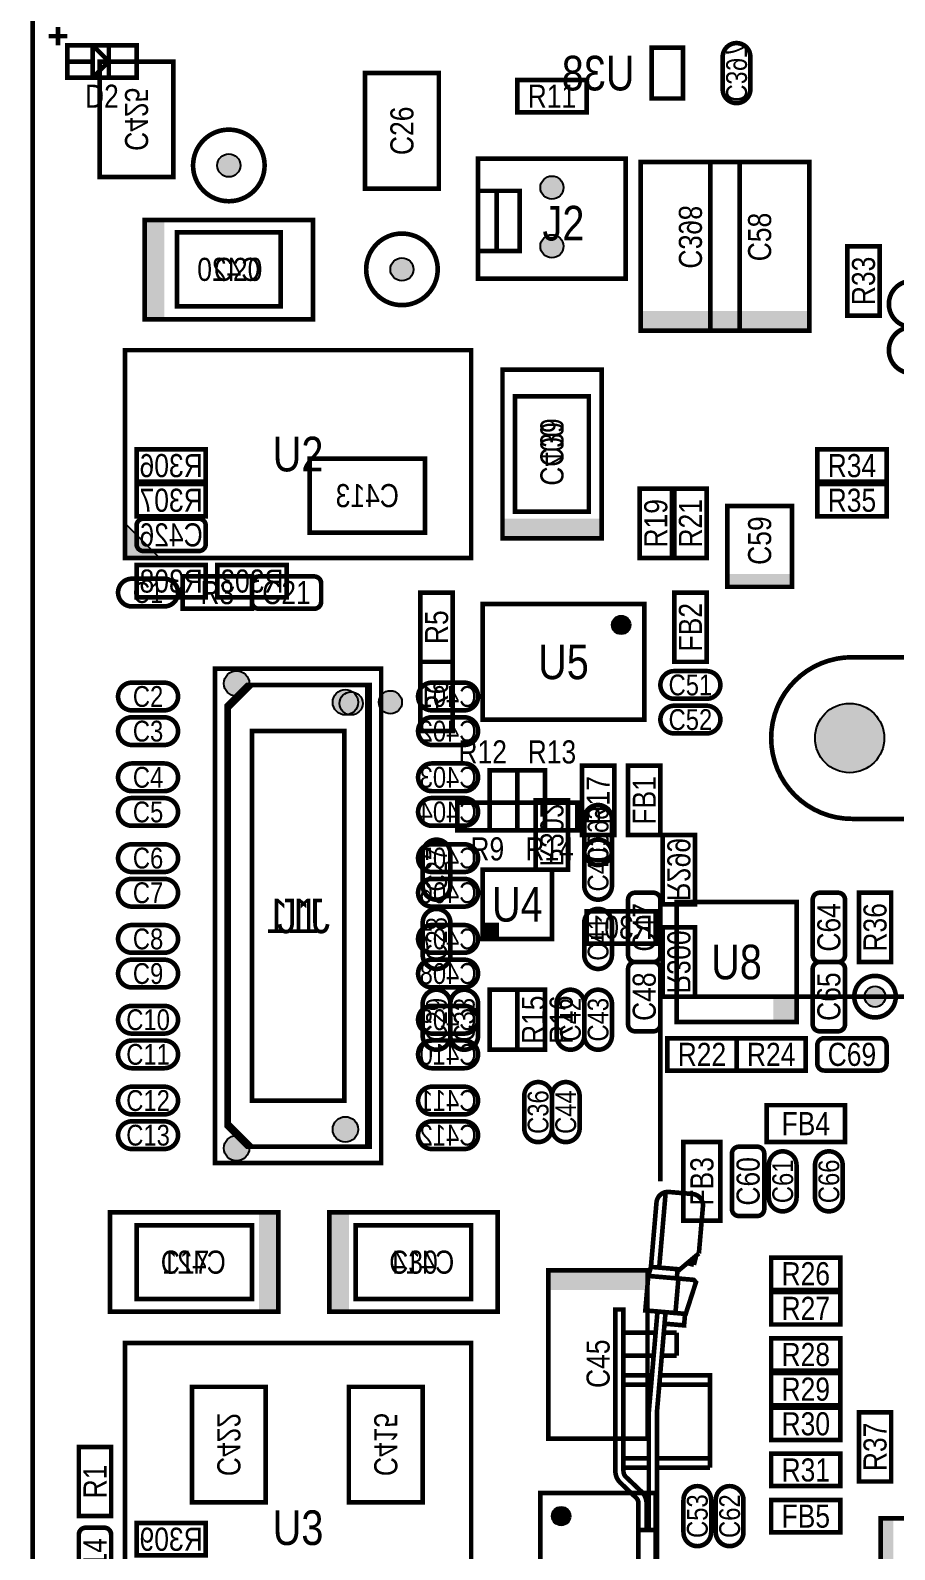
# Model space of a CAD drawing. Extents: x -2 to 139, y -15 to 180.
# Drawn here: x -0.1 to 37.4, y 36.5 to 102.3 of the extents above; entities that cross this region are included whole.
import ezdxf
from ezdxf.enums import TextEntityAlignment as Align

# ---------------------------------------------------------------- set-up
doc = ezdxf.new("R2010")
doc.units = 0
doc.header["$MEASUREMENT"] = 0
for name, color, linetype in [('ASSEMBLY_OUTLINES_BTM', 200, 'CONTINUOUS'), ('ASSEMBLY_OUTLINES_TOP', 104, 'CONTINUOUS'), ('ASSEMBLY_REF_DES_BTM', 251, 'CONTINUOUS'), ('ASSEMBLY_REF_DES_TOP', 251, 'CONTINUOUS'), ('BOARD_OUTLINE', 10, 'CONTINUOUS'), ('MOUNTING_HOLES_LAYER_TOP', 42, 'CONTINUOUS'), ('PART_HOLES_LAYER_TOP', 30, 'CONTINUOUS')]:
    doc.layers.add(name, color=color, linetype=linetype)
doc.styles.add('ARIAL_NARROW', font='ARIALN.TTF')

msp = doc.modelspace()

# ---------------------------------------------------------------- hatches: boundary and pattern name
at = {"layer": 'ASSEMBLY_OUTLINES_BTM'}
h = msp.add_hatch(color=256, dxfattribs=at)
edge = h.paths.add_edge_path()
edge.add_arc((13.8, 73.2), 0.5, 0, 360)
at = {"layer": 'ASSEMBLY_OUTLINES_TOP'}
msp.add_hatch(color=256, dxfattribs=at).paths.add_polyline_path([(4, 79.5), (5.5, 79.5), (4, 81)], flags=0)
h = msp.add_hatch(color=256, dxfattribs=at)
edge = h.paths.add_edge_path()
edge.add_arc((25.5, 76.6), 0.4, 0, 360)
h = msp.add_hatch(color=256, dxfattribs=at)
edge = h.paths.add_edge_path()
edge.add_arc((15.5, 73.25), 0.5, 0, 360)
h = msp.add_hatch(color=256, dxfattribs=at)
edge = h.paths.add_edge_path()
edge.add_arc((22.9, 38), 0.4, 0, 360)
at = {"layer": 'MOUNTING_HOLES_LAYER_TOP'}
h = msp.add_hatch(color=256, dxfattribs=at)
edge = h.paths.add_edge_path()
edge.add_arc((8.835, 74.065), 0.55, 0, 360)
h = msp.add_hatch(color=256, dxfattribs=at)
edge = h.paths.add_edge_path()
edge.add_arc((13.55, 73.25), 0.55, 0, 360)
h = msp.add_hatch(color=256, dxfattribs=at)
edge = h.paths.add_edge_path()
edge.add_arc((35.399999, 71.7), 1.5, 0, 360)
h = msp.add_hatch(color=256, dxfattribs=at)
edge = h.paths.add_edge_path()
edge.add_arc((13.55, 54.75), 0.55, 0, 360)
h = msp.add_hatch(color=256, dxfattribs=at)
edge = h.paths.add_edge_path()
edge.add_arc((8.835, 53.935), 0.55, 0, 360)
at = {"layer": 'PART_HOLES_LAYER_TOP'}
h = msp.add_hatch(color=256, dxfattribs=at)
edge = h.paths.add_edge_path()
edge.add_arc((8.5, 96.5), 0.5, 0, 360)
h = msp.add_hatch(color=256, dxfattribs=at)
edge = h.paths.add_edge_path()
edge.add_arc((22.5, 95.54), 0.5, 0, 360)
h = msp.add_hatch(color=256, dxfattribs=at)
edge = h.paths.add_edge_path()
edge.add_arc((22.5, 93), 0.5, 0, 360)
h = msp.add_hatch(color=256, dxfattribs=at)
edge = h.paths.add_edge_path()
edge.add_arc((16, 92), 0.5, 0, 360)
h = msp.add_hatch(color=256, dxfattribs=at)
edge = h.paths.add_edge_path()
edge.add_arc((36.5, 60.5), 0.45, 0, 360)

# ---------------------------------------------------------------- linework, layer by layer
at = {"layer": 'ASSEMBLY_OUTLINES_BTM', "const_width": 0.2}
for points in [[(26.825, 99.4), (26.825, 101.6), (28.175, 101.6), (28.175, 99.4)], [(2.9, 96), (2.9, 101), (6.1, 101), (6.1, 96)], [(26.341, 89.35), (26.341, 96.65), (30.641, 96.65), (30.641, 89.35)], [(6.25, 90.4), (6.25, 93.6), (10.75, 93.6), (10.75, 90.4)], [(20.9, 81.5), (20.9, 86.5), (24.1, 86.5), (24.1, 81.5)], [(4.5, 82.8), (4.5, 84.2), (7.5, 84.2), (7.5, 82.8)], [(12, 80.6), (12, 83.8), (17, 83.8), (17, 80.6)], [(4.5, 81.3), (4.5, 82.7), (7.5, 82.7), (7.5, 81.3)], [(4.5, 77.8), (4.5, 79.2), (7.5, 79.2), (7.5, 77.8)], [(8, 77.8), (8, 79.2), (11, 79.2), (11, 77.8)], [(7.9, 53.3), (7.9, 74.7), (15.1, 74.7), (15.1, 53.3)], [(14.6, 74), (9.3, 74), (8.4, 73.1), (8.4, 54.9), (9.3, 54), (14.6, 54)], [(9.5, 56), (9.5, 72), (13.5, 72), (13.5, 56)], [(21.8, 66), (21.8, 69), (23.2, 69), (23.2, 66)], [(27.3, 64.5), (27.3, 67.5), (28.7, 67.5), (28.7, 64.5)], [(24, 62.8), (24, 64.2), (27, 64.2), (27, 62.8)], [(27.3, 60.5), (27.3, 63.5), (28.7, 63.5), (28.7, 60.5)], [(4.5, 47.4), (4.5, 50.6), (9.5, 50.6), (9.5, 47.4)], [(12.85, 46.859), (12.85, 51.159), (20.15, 51.159), (20.15, 46.859)], [(26.547139, 46.909537), (26.676063, 48.403987), (28.648736, 48.233806), (28.739771, 48.125581), (28.297422, 46.758542)], [(6.9, 38.6), (6.9, 43.6), (10.1, 43.6), (10.1, 38.6)], [(13.7, 38.6), (13.7, 43.6), (16.9, 43.6), (16.9, 38.6)], [(4.5, 36.3), (4.5, 37.7), (7.5, 37.7), (7.5, 36.3)]]:
    msp.add_lwpolyline(points, close=True, dxfattribs=at)
for points in [[(30.5, 101.8, 0.414213562), (29.9, 101.2), (29.9, 99.8, 0.414213562), (30.5, 99.2, 0.414213562), (31.1, 99.8), (31.1, 101.2, 0.414213562)], [(37.1, 90.5, 0.414213562), (38.1, 89.5), (39.9, 89.5, 0.414213562), (40.9, 90.5, 0.414213562), (39.9, 91.5), (38.1, 91.5, 0.414213562)], [(37.1, 88.5, 0.414213562), (38.1, 87.5), (39.9, 87.5, 0.414213562), (40.9, 88.5, 0.414213562), (39.9, 89.5), (38.1, 89.5, 0.414213562)], [(7.5, 80.1), (7.5, 80.9, 0.414213562), (7.2, 81.2), (4.8, 81.2, 0.414213562), (4.5, 80.9), (4.5, 80.1, 0.414213562), (4.8, 79.8), (7.2, 79.8, 0.414213562)], [(16.7, 73.5, 0.414213562), (17.3, 72.9), (18.7, 72.9, 0.414213562), (19.3, 73.5, 0.414213562), (18.7, 74.1), (17.3, 74.1, 0.414213562)], [(16.7, 72, 0.414213562), (17.3, 71.4), (18.7, 71.4, 0.414213562), (19.3, 72, 0.414213562), (18.7, 72.6), (17.3, 72.6, 0.414213562)], [(16.7, 70, 0.414213562), (17.3, 69.4), (18.7, 69.4, 0.414213562), (19.3, 70, 0.414213562), (18.7, 70.6), (17.3, 70.6, 0.414213562)], [(16.7, 68.5, 0.414213562), (17.3, 67.9), (18.7, 67.9, 0.414213562), (19.3, 68.5, 0.414213562), (18.7, 69.1), (17.3, 69.1, 0.414213562)], [(24.5, 68.8, 0.414213562), (23.9, 68.2), (23.9, 66.8, 0.414213562), (24.5, 66.2, 0.414213562), (25.1, 66.8), (25.1, 68.2, 0.414213562)], [(16.7, 66.5, 0.414213562), (17.3, 65.9), (18.7, 65.9, 0.414213562), (19.3, 66.5, 0.414213562), (18.7, 67.1), (17.3, 67.1, 0.414213562)], [(16.7, 65, 0.414213562), (17.3, 64.4), (18.7, 64.4, 0.414213562), (19.3, 65, 0.414213562), (18.7, 65.6), (17.3, 65.6, 0.414213562)], [(16.7, 63, 0.414213562), (17.3, 62.4), (18.7, 62.4, 0.414213562), (19.3, 63, 0.414213562), (18.7, 63.6), (17.3, 63.6, 0.414213562)], [(16.7, 61.5, 0.414213562), (17.3, 60.9), (18.7, 60.9, 0.414213562), (19.3, 61.5, 0.414213562), (18.7, 62.1), (17.3, 62.1, 0.414213562)], [(16.7, 59.5, 0.414213562), (17.3, 58.9), (18.7, 58.9, 0.414213562), (19.3, 59.5, 0.414213562), (18.7, 60.1), (17.3, 60.1, 0.414213562)], [(16.7, 58, 0.414213562), (17.3, 57.4), (18.7, 57.4, 0.414213562), (19.3, 58, 0.414213562), (18.7, 58.6), (17.3, 58.6, 0.414213562)], [(16.7, 56, 0.414213562), (17.3, 55.4), (18.7, 55.4, 0.414213562), (19.3, 56, 0.414213562), (18.7, 56.6), (17.3, 56.6, 0.414213562)], [(16.7, 54.5, 0.414213562), (17.3, 53.9), (18.7, 53.9, 0.414213562), (19.3, 54.5, 0.414213562), (18.7, 55.1), (17.3, 55.1, 0.414213562)]]:
    msp.add_lwpolyline(points, format="xyb", close=True, dxfattribs=at)
for points in [[(27.2, 52.498624), (27.2, 60.498624), (94.8, 60.498624), (94.8, 52.498624)], [(27.429839, 52.032371), (27.147945, 48.764763)], [(28.867994, 49.379199), (27.93726, 48.596299), (27.911475, 48.297409)], [(26.676063, 48.403987), (26.790147, 48.79563)], [(28.045485, 48.687333), (26.790147, 48.79563)], [(28.654799, 48.885819), (28.366472, 48.957336)], [(28.739374, 49.226786), (28.654799, 48.885819)], [(28.698773, 49.236857), (28.739374, 49.226786)], [(27.852291, 46.796943), (27.981216, 48.291392)], [(25.6, 46.949999), (25.25, 46.949999)], [(26.7, 37.399999), (26.7, 42.530193), (27.073882, 46.864096)], [(28.269441, 46.760956), (28.226467, 46.262806), (27.380907, 46.335752)], [(25.6, 45.949999), (26.995024, 45.949999)], [(27.347629, 45.949999), (27.9, 45.949999)], [(27.9, 44.949999), (27.9, 45.949999)], [(25.6, 44.949999), (26.908755, 44.949999)], [(27.261359, 44.949999), (27.9, 44.949999)], [(26.835426, 44.099999), (25.6, 44.099999)], [(27.188031, 44.099999), (29.35, 44.099999), (29.35, 43.699999), (27.153523, 43.699999)], [(29.35, 44.099999), (29.35, 40.099999)], [(25.6, 43.699624), (26.8, 43.699624)], [(26.7, 40.499999), (25.6, 40.499999)], [(26.7, 40.099999), (25.6, 40.099999)], [(29.35, 40.499999), (27.05, 40.499999), (27.05, 40.099999), (29.35, 40.099999)], [(26.25, 37.399999), (27.05, 37.399999)]]:
    msp.add_lwpolyline(points, dxfattribs=at)
for points in [[(26.790147, 48.79563), (27.030807, 51.585269, -0.414213029), (27.571932, 52.040444), (28.588157, 51.952775, -0.414212979), (29.043332, 51.411651), (28.867994, 49.379199)], [(26.6, 37.399999), (26.6, 38.549999, 0.205741763), (26.381816, 39.057791), (25.709092, 39.696103, -0.205741646), (25.6, 39.949999), (25.6, 46.949999), (25.25, 46.949999), (25.25, 39.949999, 0.20574153), (25.468184, 39.442207), (26.140908, 38.803895)], [(26.140909, 38.803896, -0.205741311), (26.25, 38.549999), (26.25, 32.349999), (27.05, 32.349999), (27.05, 42.499999), (27.423882, 46.833901)]]:
    msp.add_lwpolyline(points, format="xyb", dxfattribs=at)
at = {"layer": 'ASSEMBLY_OUTLINES_BTM'}
msp.add_circle((13.8, 73.2), 0.5, dxfattribs=at)
for points in [[(26.4, 89.4), (30.6, 89.4), (26.4, 90.2), (30.6, 90.2)], [(12.9, 46.9), (13.7, 46.9), (12.9, 51.1), (13.7, 51.1)]]:
    msp.add_solid(points, dxfattribs=at)
at = {"layer": 'ASSEMBLY_OUTLINES_TOP', "const_width": 0.2}
for points in [[(0.7, 102.1), (1.5, 102.1)], [(1.1, 102.5), (1.1, 101.7)], [(2.6, 101.7), (2.6, 100.3)], [(2.6, 101.7), (3.3, 101)], [(3.3, 101.7), (3.3, 100.3)], [(2.6, 101), (1.5, 101)], [(2.6, 100.3), (3.3, 101)], [(4.5, 101), (3.3, 101)], [(20.1, 95.4), (20.1, 92.8)]]:
    msp.add_lwpolyline(points, dxfattribs=at)
for points in [[(1.5, 100.3), (1.5, 101.7), (4.5, 101.7), (4.5, 100.3)], [(14.4, 95.5), (14.4, 100.5), (17.6, 100.5), (17.6, 95.5)], [(21, 98.8), (21, 100.2), (24, 100.2), (24, 98.8)], [(19.3, 91.6), (19.3, 96.8), (25.7, 96.8), (25.7, 91.6)], [(29.359, 89.35), (29.359, 96.65), (33.659, 96.65), (33.659, 89.35)], [(19.3, 92.8), (19.3, 95.4), (21.1, 95.4), (21.1, 92.8)], [(4.85, 89.841), (4.85, 94.141), (12.15, 94.141), (12.15, 89.841)], [(35.3, 90), (35.3, 93), (36.7, 93), (36.7, 90)], [(4, 79.5), (4, 88.5), (19, 88.5), (19, 79.5)], [(20.359, 80.35), (20.359, 87.65), (24.659, 87.65), (24.659, 80.35)], [(34, 82.8), (34, 84.2), (37, 84.2), (37, 82.8)], [(26.3, 79.5), (26.3, 82.5), (27.7, 82.5), (27.7, 79.5)], [(27.8, 79.5), (27.8, 82.5), (29.2, 82.5), (29.2, 79.5)], [(34, 81.3), (34, 82.7), (37, 82.7), (37, 81.3)], [(30.1, 78.25), (30.1, 81.75), (32.9, 81.75), (32.9, 78.25)], [(6.5, 77.3), (6.5, 78.7), (9.5, 78.7), (9.5, 77.3)], [(16.8, 75), (16.8, 78), (18.2, 78), (18.2, 75)], [(27.8, 75), (27.8, 78), (29.2, 78), (29.2, 75)], [(19.5, 72.5), (19.5, 77.5), (26.5, 77.5), (26.5, 72.5)], [(16.8, 72), (16.8, 75), (18.2, 75), (18.2, 72)], [(14.5, 74), (9.5, 74), (8.5, 73), (8.5, 55), (9.5, 54), (14.5, 54)], [(9.5, 56), (9.5, 72), (13.5, 72), (13.5, 56)], [(23.8, 67.5), (23.8, 70.5), (25.2, 70.5), (25.2, 67.5)], [(25.8, 67.5), (25.8, 70.5), (27.2, 70.5), (27.2, 67.5)], [(19.8, 67.7), (19.8, 70.3), (21, 70.3), (21, 67.7)], [(21, 67.7), (21, 70.3), (22.2, 70.3), (22.2, 67.7)], [(18.4, 67.7), (18.4, 68.9), (21, 68.9), (21, 67.7)], [(21, 67.7), (21, 68.9), (23.6, 68.9), (23.6, 67.7)], [(19.5, 63), (19.5, 66), (22.5, 66), (22.5, 63)], [(27.9, 59.4), (27.9, 64.6), (33.1, 64.6), (33.1, 59.4)], [(35.8, 62), (35.8, 65), (37.2, 65), (37.2, 62)], [(19.8, 58.2), (19.8, 60.8), (21, 60.8), (21, 58.2)], [(21, 58.2), (21, 60.8), (22.2, 60.8), (22.2, 58.2)], [(27.5, 57.3), (27.5, 58.7), (30.5, 58.7), (30.5, 57.3)], [(30.5, 57.3), (30.5, 58.7), (33.5, 58.7), (33.5, 57.3)], [(31.8, 54.2), (31.8, 55.8), (35.2, 55.8), (35.2, 54.2)], [(28.2, 50.8), (28.2, 54.2), (29.8, 54.2), (29.8, 50.8)], [(3.35, 46.859), (3.35, 51.159), (10.65, 51.159), (10.65, 46.859)], [(14, 47.4), (14, 50.6), (19, 50.6), (19, 47.4)], [(22.341, 41.35), (22.341, 48.65), (26.641, 48.65), (26.641, 41.35)], [(32, 47.8), (32, 49.2), (35, 49.2), (35, 47.8)], [(32, 46.3), (32, 47.7), (35, 47.7), (35, 46.3)], [(4, 30.5), (4, 45.5), (19, 45.5), (19, 30.5)], [(32, 44.3), (32, 45.7), (35, 45.7), (35, 44.3)], [(32, 42.8), (32, 44.2), (35, 44.2), (35, 42.8)], [(32, 41.3), (32, 42.7), (35, 42.7), (35, 41.3)], [(35.8, 39.5), (35.8, 42.5), (37.2, 42.5), (37.2, 39.5)], [(2, 38), (2, 41), (3.4, 41), (3.4, 38)], [(32, 39.3), (32, 40.7), (35, 40.7), (35, 39.3)], [(22, 32), (22, 39), (27, 39), (27, 32)], [(32, 37.3), (32, 38.7), (35, 38.7), (35, 37.3)], [(36.75, 35.1), (36.75, 37.9), (40.25, 37.9), (40.25, 35.1)]]:
    msp.add_lwpolyline(points, close=True, dxfattribs=at)
for points in [[(6.95, 96.5, -1), (10.05, 96.5, -1)], [(14.45, 92, -1), (17.55, 92, -1)], [(6.3, 78, -0.414213562), (5.7, 77.4), (4.3, 77.4, -0.414213562), (3.7, 78, -0.414213562), (4.3, 78.6), (5.7, 78.6, -0.414213562)], [(12.5, 78.4), (12.5, 77.6, -0.414213562), (12.2, 77.3), (9.8, 77.3, -0.414213562), (9.5, 77.6), (9.5, 78.4, -0.414213562), (9.8, 78.7), (12.2, 78.7, -0.414213562)], [(27.2, 74, -0.414213562), (27.8, 74.6), (29.2, 74.6, -0.414213562), (29.8, 74, -0.414213562), (29.2, 73.4), (27.8, 73.4, -0.414213562)], [(3.7, 73.5, -0.414213562), (4.3, 74.1), (5.7, 74.1, -0.414213562), (6.3, 73.5, -0.414213562), (5.7, 72.9), (4.3, 72.9, -0.414213562)], [(29.8, 72.5, -0.414213562), (29.2, 71.9), (27.8, 71.9, -0.414213562), (27.2, 72.5, -0.414213562), (27.8, 73.1), (29.2, 73.1, -0.414213562)], [(3.7, 72, -0.414213562), (4.3, 72.6), (5.7, 72.6, -0.414213562), (6.3, 72, -0.414213562), (5.7, 71.4), (4.3, 71.4, -0.414213562)], [(3.7, 70, -0.414213562), (4.3, 70.6), (5.7, 70.6, -0.414213562), (6.3, 70, -0.414213562), (5.7, 69.4), (4.3, 69.4, -0.414213562)], [(3.7, 68.5, -0.414213562), (4.3, 69.1), (5.7, 69.1, -0.414213562), (6.3, 68.5, -0.414213562), (5.7, 67.9), (4.3, 67.9, -0.414213562)], [(3.7, 66.5, -0.414213562), (4.3, 67.1), (5.7, 67.1, -0.414213562), (6.3, 66.5, -0.414213562), (5.7, 65.9), (4.3, 65.9, -0.414213562)], [(17.5, 67.3, -0.414213562), (18.1, 66.7), (18.1, 65.3, -0.414213562), (17.5, 64.7, -0.414213562), (16.9, 65.3), (16.9, 66.7, -0.414213562)], [(24.5, 64.7, -0.414213562), (23.9, 65.3), (23.9, 66.7, -0.414213562), (24.5, 67.3, -0.414213562), (25.1, 66.7), (25.1, 65.3, -0.414213562)], [(3.7, 65, -0.414213562), (4.3, 65.6), (5.7, 65.6, -0.414213562), (6.3, 65, -0.414213562), (5.7, 64.4), (4.3, 64.4, -0.414213562)], [(26.9, 62), (26.1, 62, -0.414213562), (25.8, 62.3), (25.8, 64.7, -0.414213562), (26.1, 65), (26.9, 65, -0.414213562), (27.2, 64.7), (27.2, 62.3, -0.414213562)], [(34.9, 62), (34.1, 62, -0.414213562), (33.8, 62.3), (33.8, 64.7, -0.414213562), (34.1, 65), (34.9, 65, -0.414213562), (35.2, 64.7), (35.2, 62.3, -0.414213562)], [(17.5, 64.3, -0.414213562), (18.1, 63.7), (18.1, 62.3, -0.414213562), (17.5, 61.7, -0.414213562), (16.9, 62.3), (16.9, 63.7, -0.414213562)], [(24.5, 61.7, -0.414213562), (23.9, 62.3), (23.9, 63.7, -0.414213562), (24.5, 64.3, -0.414213562), (25.1, 63.7), (25.1, 62.3, -0.414213562)], [(3.7, 63, -0.414213562), (4.3, 63.6), (5.7, 63.6, -0.414213562), (6.3, 63, -0.414213562), (5.7, 62.4), (4.3, 62.4, -0.414213562)], [(3.7, 61.5, -0.414213562), (4.3, 62.1), (5.7, 62.1, -0.414213562), (6.3, 61.5, -0.414213562), (5.7, 60.9), (4.3, 60.9, -0.414213562)], [(26.9, 59), (26.1, 59, -0.414213562), (25.8, 59.3), (25.8, 61.7, -0.414213562), (26.1, 62), (26.9, 62, -0.414213562), (27.2, 61.7), (27.2, 59.3, -0.414213562)], [(34.1, 62), (34.9, 62, -0.414213562), (35.2, 61.7), (35.2, 59.3, -0.414213562), (34.9, 59), (34.1, 59, -0.414213562), (33.8, 59.3), (33.8, 61.7, -0.414213562)], [(35.6, 60.5, -1), (37.4, 60.5, -1)], [(17.5, 60.8, -0.414213562), (18.1, 60.2), (18.1, 58.8, -0.414213562), (17.5, 58.2, -0.414213562), (16.9, 58.8), (16.9, 60.2, -0.414213562)], [(18.7, 60.8, -0.414213562), (19.3, 60.2), (19.3, 58.8, -0.414213562), (18.7, 58.2, -0.414213562), (18.1, 58.8), (18.1, 60.2, -0.414213562)], [(23.3, 60.8, -0.414213562), (23.9, 60.2), (23.9, 58.8, -0.414213562), (23.3, 58.2, -0.414213562), (22.7, 58.8), (22.7, 60.2, -0.414213562)], [(24.5, 60.8, -0.414213562), (25.1, 60.2), (25.1, 58.8, -0.414213562), (24.5, 58.2, -0.414213562), (23.9, 58.8), (23.9, 60.2, -0.414213562)], [(3.7, 59.5, -0.414213562), (4.3, 60.1), (5.7, 60.1, -0.414213562), (6.3, 59.5, -0.414213562), (5.7, 58.9), (4.3, 58.9, -0.414213562)], [(3.7, 58, -0.414213562), (4.3, 58.6), (5.7, 58.6, -0.414213562), (6.3, 58, -0.414213562), (5.7, 57.4), (4.3, 57.4, -0.414213562)], [(37, 58.4), (37, 57.6, -0.414213562), (36.7, 57.3), (34.3, 57.3, -0.414213562), (34, 57.6), (34, 58.4, -0.414213562), (34.3, 58.7), (36.7, 58.7, -0.414213562)], [(3.7, 56, -0.414213562), (4.3, 56.6), (5.7, 56.6, -0.414213562), (6.3, 56, -0.414213562), (5.7, 55.4), (4.3, 55.4, -0.414213562)], [(21.9, 56.8, -0.414213562), (22.5, 56.2), (22.5, 54.8, -0.414213562), (21.9, 54.2, -0.414213562), (21.3, 54.8), (21.3, 56.2, -0.414213562)], [(23.1, 56.8, -0.414213562), (23.7, 56.2), (23.7, 54.8, -0.414213562), (23.1, 54.2, -0.414213562), (22.5, 54.8), (22.5, 56.2, -0.414213562)], [(3.7, 54.5, -0.414213562), (4.3, 55.1), (5.7, 55.1, -0.414213562), (6.3, 54.5, -0.414213562), (5.7, 53.9), (4.3, 53.9, -0.414213562)], [(30.6, 54), (31.4, 54, -0.414213562), (31.7, 53.7), (31.7, 51.3, -0.414213562), (31.4, 51), (30.6, 51, -0.414213562), (30.3, 51.3), (30.3, 53.7, -0.414213562)], [(32.5, 53.8, -0.414213562), (33.1, 53.2), (33.1, 51.8, -0.414213562), (32.5, 51.2, -0.414213562), (31.9, 51.8), (31.9, 53.2, -0.414213562)], [(34.5, 53.8, -0.414213562), (35.1, 53.2), (35.1, 51.8, -0.414213562), (34.5, 51.2, -0.414213562), (33.9, 51.8), (33.9, 53.2, -0.414213562)], [(28.8, 36.7, -0.414213562), (28.2, 37.3), (28.2, 38.7, -0.414213562), (28.8, 39.3, -0.414213562), (29.4, 38.7), (29.4, 37.3, -0.414213562)], [(30.2, 39.3, -0.414213562), (30.8, 38.7), (30.8, 37.3, -0.414213562), (30.2, 36.7, -0.414213562), (29.6, 37.3), (29.6, 38.7, -0.414213562)], [(2.3, 37.5), (3.1, 37.5, -0.414213562), (3.4, 37.2), (3.4, 34.8, -0.414213562), (3.1, 34.5), (2.3, 34.5, -0.414213562), (2, 34.8), (2, 37.2, -0.414213562)]]:
    msp.add_lwpolyline(points, format="xyb", close=True, dxfattribs=at)
at = {"layer": 'ASSEMBLY_OUTLINES_TOP'}
msp.add_lwpolyline([(4, 79.5), (5.5, 79.5), (4, 81)], close=True, dxfattribs=at)
at = {"layer": 'ASSEMBLY_OUTLINES_TOP', "const_width": 0.2}
msp.add_lwpolyline([(38.499999, 68.2), (35.5, 68.2, -0.414213562), (31.999999, 71.7, -0.414213479), (35.499999, 75.2), (38.5, 75.2)], format="xyb", dxfattribs=at)
at = {"layer": 'ASSEMBLY_OUTLINES_TOP'}
for centre, radius in [((25.5, 76.6), 0.4), ((15.5, 73.25), 0.5), ((22.9, 38), 0.4)]:
    msp.add_circle(centre, radius, dxfattribs=at)
for points in [[(4.9, 89.9), (5.7, 89.9), (4.9, 94.1), (5.7, 94.1)], [(29.4, 89.4), (33.6, 89.4), (29.4, 90.2), (33.6, 90.2)], [(20.4, 80.4), (24.6, 80.4), (20.4, 81.2), (24.6, 81.2)], [(30.1, 78.3), (32.9, 78.3), (30.1, 78.8), (32.9, 78.8)], [(19.5, 63), (20.2, 63), (19.5, 63.7), (20.2, 63.7)], [(32.1, 59.4), (33.1, 59.4), (32.1, 60.4), (33.1, 60.4)], [(9.8, 46.9), (10.6, 46.9), (9.8, 51.1), (10.6, 51.1)], [(22.4, 47.8), (26.6, 47.8), (22.4, 48.6), (26.6, 48.6)], [(36.8, 35.1), (37.3, 35.1), (36.8, 37.9), (37.3, 37.9)]]:
    msp.add_solid(points, dxfattribs=at)
at = {"layer": 'BOARD_OUTLINE', "const_width": 0.2}
msp.add_lwpolyline([(0, 0), (0, 120), (139, 120), (139, 0)], close=True, dxfattribs=at)
at = {"layer": 'MOUNTING_HOLES_LAYER_TOP'}
for centre, radius in [((8.835, 74.065), 0.55), ((13.55, 73.25), 0.55), ((35.399999, 71.7), 1.5), ((13.55, 54.75), 0.55), ((8.835, 53.935), 0.55)]:
    msp.add_circle(centre, radius, dxfattribs=at)
at = {"layer": 'PART_HOLES_LAYER_TOP'}
for centre, radius in [((8.5, 96.5), 0.5), ((22.5, 95.54), 0.5), ((22.5, 93), 0.5), ((16, 92), 0.5), ((36.5, 60.5), 0.45)]:
    msp.add_circle(centre, radius, dxfattribs=at)

# ---------------------------------------------------------------- texts
at = {"layer": 'ASSEMBLY_REF_DES_BTM', "style": 'ARIAL_NARROW', "text_generation_flag": 2}
for s, height, p in [('C397', 0.9, (30.5, 100.5)), ('C425', 1, (4.5, 98.5)), ('C398', 1, (28.5, 93.4)), ('C400', 1, (22.5, 84)), ('R302', 1, (22.5, 67.5)), ('C399', 0.9, (24.5, 67.5)), ('R299', 1, (28, 66)), ('R300', 1, (28, 62)), ('C422', 1, (8.5, 41.1)), ('C415', 1, (15.3, 41.1))]:
    msp.add_text(s, height=height, rotation=270, dxfattribs=at).set_placement(p, align=Align.MIDDLE_CENTER)
for s, height, p in [('U38', 1.5, (24.5, 100.5)), ('C420', 1, (8.5, 92)), ('R306', 1, (6, 83.5)), ('R307', 1, (6, 82)), ('C413', 1, (14.5, 82.2)), ('C426', 1, (6, 80.5)), ('R308', 1, (6, 78.5)), ('R303', 1, (9.5, 78.5)), ('C401', 0.9, (18, 73.5)), ('C402', 0.9, (18, 72)), ('C403', 0.9, (18, 70)), ('C404', 0.9, (18, 68.5)), ('C405', 0.9, (18, 66.5)), ('C406', 0.9, (18, 65)), ('J11', 1.5, (11.5, 64)), ('R301', 1, (25.5, 63.5)), ('C407', 0.9, (18, 63)), ('C408', 0.9, (18, 61.5)), ('C409', 0.9, (18, 59.5)), ('C410', 0.9, (18, 58)), ('C411', 0.9, (18, 56)), ('C412', 0.9, (18, 54.5)), ('C421', 1, (7, 49)), ('C414', 1, (16.9, 49)), ('R309', 1, (6, 37))]:
    msp.add_text(s, height=height, dxfattribs=at).set_placement(p, align=Align.MIDDLE_CENTER)
at = {"layer": 'ASSEMBLY_REF_DES_TOP', "style": 'ARIAL_NARROW'}
for s, height, p in [('D2', 1, (3, 99.5)), ('R11', 1, (22.5, 99.5)), ('J2', 1.5, (23, 94)), ('C20', 1, (8.9, 92)), ('U2', 1.5, (11.5, 84)), ('R34', 1, (35.5, 83.5)), ('R35', 1, (35.5, 82)), ('C1', 0.9, (5, 78)), ('R3', 1, (8, 78)), ('C21', 1, (11, 78)), ('U5', 1.5, (23, 75)), ('C51', 0.9, (28.5, 74)), ('C2', 0.9, (5, 73.5)), ('C3', 0.9, (5, 72)), ('C52', 0.9, (28.5, 72.5)), ('R12', 1, (19.5, 71.1)), ('R13', 1, (22.5, 71.1)), ('C4', 0.9, (5, 70)), ('C5', 0.9, (5, 68.5)), ('R9', 1, (19.7, 66.9)), ('R14', 1, (22.4, 66.9)), ('C6', 0.9, (5, 66.5)), ('C7', 0.9, (5, 65)), ('U4', 1.5, (21, 64.5)), ('J1', 1.5, (11.5, 64)), ('C8', 0.9, (5, 63)), ('U8', 1.5, (30.5, 62)), ('C9', 0.9, (5, 61.5)), ('C10', 0.9, (5, 59.5)), ('C11', 0.9, (5, 58)), ('R22', 1, (29, 58)), ('R24', 1, (32, 58)), ('C69', 1, (35.5, 58)), ('C12', 0.9, (5, 56)), ('FB4', 1, (33.5, 55)), ('C13', 0.9, (5, 54.5)), ('C17', 1, (6.6, 49)), ('C30', 1, (16.5, 49)), ('R26', 1, (33.5, 48.5)), ('R27', 1, (33.5, 47)), ('R28', 1, (33.5, 45)), ('R29', 1, (33.5, 43.5)), ('R30', 1, (33.5, 42)), ('R31', 1, (33.5, 40)), ('U3', 1.5, (11.5, 37.5)), ('FB5', 1, (33.5, 38))]:
    msp.add_text(s, height=height, dxfattribs=at).set_placement(p, align=Align.MIDDLE_CENTER)
for s, height, p in [('C26', 1, (16, 98)), ('C58', 1, (31.5, 93.4)), ('R33', 1, (36, 91.5)), ('C39', 1, (22.5, 84.5)), ('R19', 1, (27, 81)), ('R21', 1, (28.5, 81)), ('C59', 1, (31.5, 80.25)), ('R5', 1, (17.5, 76.5)), ('FB2', 1, (28.5, 76.5)), ('R6', 1, (17.5, 73.5)), ('R17', 1, (24.5, 69)), ('FB1', 1, (26.5, 69)), ('C27', 0.9, (17.5, 66)), ('C40', 0.9, (24.5, 66)), ('C47', 1, (26.5, 63.5)), ('C64', 1, (34.5, 63.5)), ('R36', 1, (36.5, 63.5)), ('C28', 0.9, (17.5, 63)), ('C41', 0.9, (24.5, 63)), ('C48', 1, (26.5, 60.5)), ('C65', 1, (34.5, 60.5)), ('C29', 0.9, (17.5, 59.5)), ('C33', 0.9, (18.7, 59.5)), ('R15', 1, (21.7, 59.5)), ('R16', 1, (22.9, 59.5)), ('C42', 0.9, (23.3, 59.5)), ('C43', 0.9, (24.5, 59.5)), ('C36', 0.9, (21.9, 55.5)), ('C44', 0.9, (23.1, 55.5)), ('FB3', 1, (29, 52.5)), ('C60', 1, (31, 52.5)), ('C61', 0.9, (32.5, 52.5)), ('C66', 0.9, (34.5, 52.5)), ('C45', 1, (24.5, 44.6)), ('R37', 1, (36.5, 41)), ('R1', 1, (2.7, 39.5)), ('C53', 0.9, (28.8, 38)), ('C62', 0.9, (30.2, 38)), ('C14', 1, (2.7, 36))]:
    msp.add_text(s, height=height, rotation=90, dxfattribs=at).set_placement(p, align=Align.MIDDLE_CENTER)

doc.saveas('drawing.dxf')
